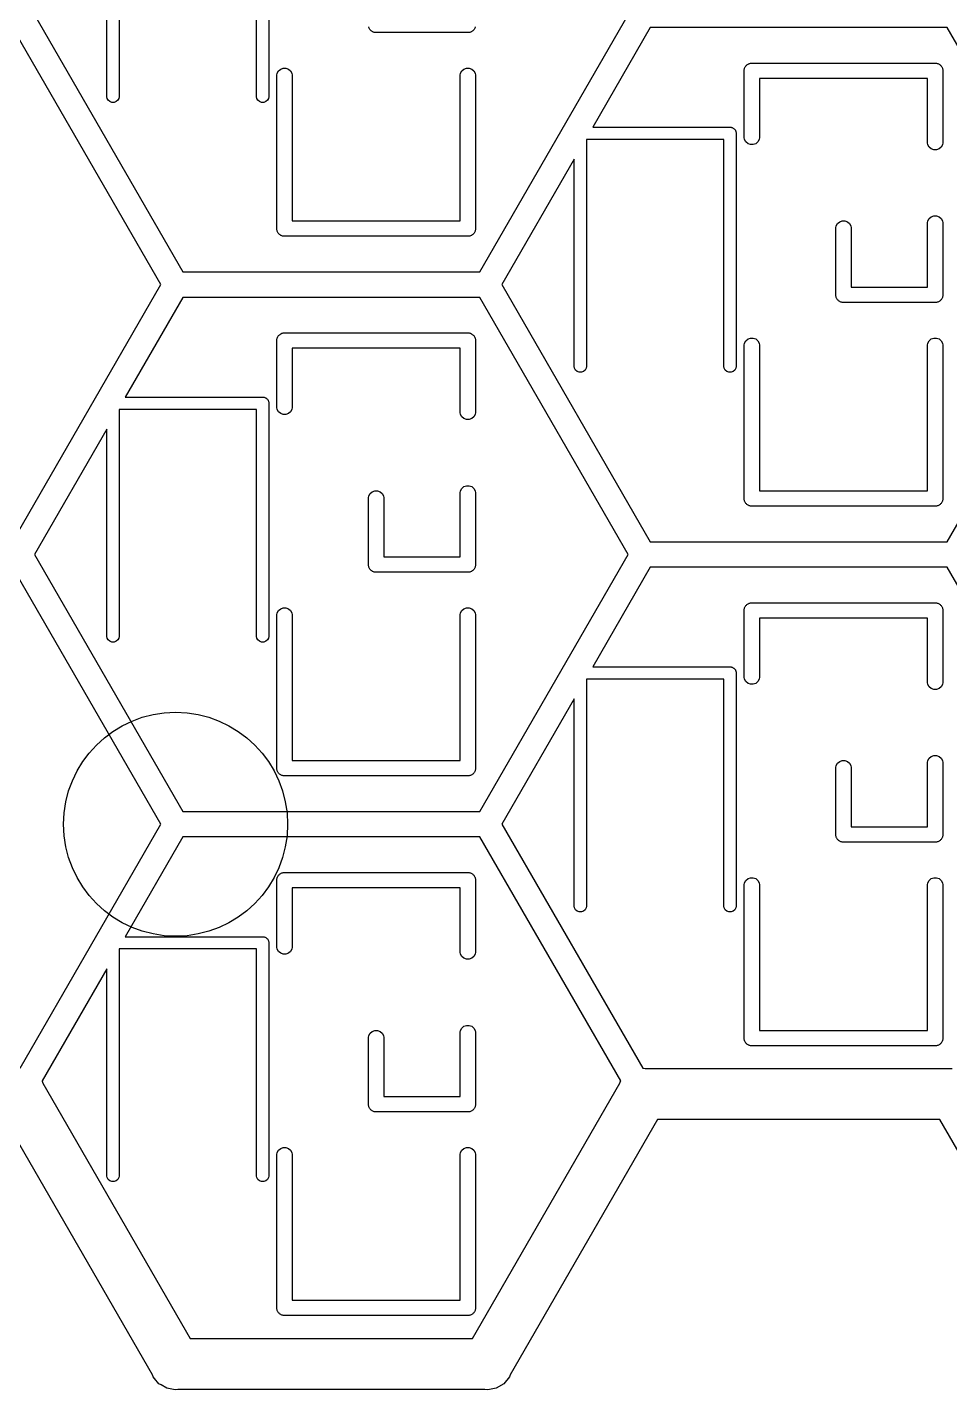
# Model space of a CAD drawing. Extents: x -0.7 to 56.4, y -0.3 to 45.3.
# Drawn here: x 4.16 to 13.22, y -0.25 to 13.13 of the extents above; entities that cross this region are included whole.
import ezdxf

# ---------------------------------------------------------------- set-up
doc = ezdxf.new("R2010")
doc.units = 0
doc.header["$MEASUREMENT"] = 0
doc.layers.add('BLACK', color=7, linetype='CONTINUOUS')

msp = doc.modelspace()

# ---------------------------------------------------------------- linework, layer by layer
at = {"layer": 'BLACK', "linetype": 'CONTINUOUS'}
for p, q in [((6.53493, 14.7402), (6.53493, 12.4448)), ((5.06493, 14.675), (5.06493, 12.4448)), ((6.41493, 12.4448), (6.41493, 14.675)), ((4.94494, 12.4448), (4.94493, 14.4809)), ((4.23427, 13.25), (5.69208, 10.725)), ((8.6077, 10.725), (10.0655, 13.25)), ((5.47557, 10.6), (4.01777, 13.125)), ((7.51837, 13.124), (7.51722, 13.1305)), ((7.5217, 13.1182), (7.51837, 13.124)), ((7.52398, 13.1119), (7.5217, 13.1182)), ((8.55817, 13.1182), (8.55589, 13.1119)), ((8.5615, 13.124), (8.55817, 13.1182)), ((8.56265, 13.1305), (8.5615, 13.124)), ((10.282, 13.125), (9.71621, 12.145)), ((13.1976, 13.125), (10.282, 13.125)), ((14.6554, 10.6), (13.1976, 13.125)), ((7.52827, 13.1068), (7.52398, 13.1119)), ((7.5316, 13.101), (7.52827, 13.1068)), ((7.5367, 13.0968), (7.5316, 13.101)), ((7.54098, 13.0917), (7.5367, 13.0968)), ((7.54676, 13.0883), (7.54098, 13.0917)), ((7.55186, 13.084), (7.54676, 13.0883)), ((7.55812, 13.0818), (7.55186, 13.084)), ((7.56389, 13.0784), (7.55812, 13.0818)), ((7.57045, 13.0773), (7.56389, 13.0784)), ((7.57671, 13.075), (7.57045, 13.0773)), ((7.58337, 13.075), (7.57671, 13.075)), ((7.58338, 13.075), (7.58337, 13.075)), ((8.49649, 13.075), (7.58338, 13.075)), ((8.4965, 13.075), (8.49649, 13.075)), ((8.50316, 13.075), (8.4965, 13.075)), ((8.50942, 13.0773), (8.50316, 13.075)), ((8.51598, 13.0784), (8.50942, 13.0773)), ((8.52175, 13.0818), (8.51598, 13.0784)), ((8.52801, 13.084), (8.52175, 13.0818)), ((8.53312, 13.0883), (8.52801, 13.084)), ((8.53889, 13.0917), (8.53312, 13.0883)), ((8.54317, 13.0968), (8.53889, 13.0917)), ((8.54827, 13.101), (8.54317, 13.0968)), ((8.5516, 13.1068), (8.54827, 13.101)), ((8.55589, 13.1119), (8.5516, 13.1068)), ((6.6316, 12.699), (6.65186, 12.716)), ((6.65186, 12.716), (6.67671, 12.725)), ((6.67671, 12.725), (6.70316, 12.725)), ((6.70316, 12.725), (6.72801, 12.716)), ((6.72801, 12.716), (6.74827, 12.699)), ((8.43159, 12.699), (8.45186, 12.716)), ((8.45186, 12.716), (8.47671, 12.725)), ((8.47671, 12.725), (8.50316, 12.725)), ((8.50316, 12.725), (8.52801, 12.716)), ((8.52801, 12.716), (8.54827, 12.699)), ((11.2049, 12.7132), (11.2071, 12.7195)), ((11.2049, 12.7066), (11.2049, 12.7132)), ((11.2071, 12.7195), (11.2083, 12.726)), ((11.2083, 12.726), (11.2116, 12.7318)), ((11.2116, 12.7318), (11.2139, 12.7381)), ((11.2139, 12.7381), (11.2182, 12.7432)), ((11.2182, 12.7432), (11.2215, 12.749)), ((11.2215, 12.749), (11.2266, 12.7532)), ((11.2266, 12.7532), (11.2309, 12.7583)), ((11.2309, 12.7583), (11.2367, 12.7617)), ((11.2367, 12.7617), (11.2418, 12.766)), ((11.2418, 12.766), (11.2481, 12.7682)), ((11.2481, 12.7682), (11.2538, 12.7716)), ((11.2538, 12.7716), (11.2604, 12.7727)), ((11.2604, 12.7727), (11.2666, 12.775)), ((11.2666, 12.775), (11.2733, 12.775)), ((11.2733, 12.775), (11.2733, 12.775)), ((11.2733, 12.775), (13.0864, 12.775)), ((13.0864, 12.775), (13.0931, 12.775)), ((13.0864, 12.775), (13.0864, 12.775)), ((13.0931, 12.775), (13.0994, 12.7727)), ((13.0994, 12.7727), (13.1059, 12.7716)), ((13.1059, 12.7716), (13.1117, 12.7682)), ((13.1117, 12.7682), (13.1179, 12.766)), ((13.1179, 12.766), (13.123, 12.7617)), ((13.123, 12.7617), (13.1288, 12.7583)), ((13.1288, 12.7583), (13.1331, 12.7532)), ((13.1331, 12.7532), (13.1382, 12.749)), ((13.1382, 12.749), (13.1415, 12.7432)), ((13.1415, 12.7432), (13.1458, 12.7381)), ((13.1458, 12.7381), (13.1481, 12.7318)), ((13.1481, 12.7318), (13.1514, 12.726)), ((13.1514, 12.726), (13.1526, 12.7195)), ((13.1526, 12.7195), (13.1549, 12.7132)), ((13.1549, 12.7132), (13.1549, 12.7066)), ((6.61493, 11.1434), (6.61494, 12.6566)), ((6.61494, 12.6566), (6.61837, 12.676)), ((6.61837, 12.676), (6.6316, 12.699)), ((6.74827, 12.699), (6.7615, 12.676)), ((6.7615, 12.676), (6.76493, 12.6566)), ((6.76493, 12.6566), (6.76493, 11.225)), ((8.41493, 12.6566), (8.41837, 12.676)), ((8.41493, 11.225), (8.41493, 12.6566)), ((8.41837, 12.676), (8.43159, 12.699)), ((8.54827, 12.699), (8.5615, 12.676)), ((8.5615, 12.676), (8.56493, 12.6566)), ((8.56493, 12.6566), (8.56493, 11.1434)), ((11.2049, 12.0434), (11.2049, 12.7066)), ((11.2049, 12.7066), (11.2049, 12.7066)), ((13.0049, 12.625), (11.3549, 12.625)), ((11.3549, 12.625), (11.3549, 12.0434)), ((13.0049, 11.9934), (13.0049, 12.625)), ((13.1549, 12.7066), (13.1549, 12.7066)), ((13.1549, 12.7066), (13.1549, 11.9934)), ((4.94768, 12.4292), (4.94494, 12.4448)), ((4.95826, 12.4108), (4.94768, 12.4292)), ((4.97447, 12.3972), (4.95826, 12.4108)), ((4.99435, 12.39), (4.97447, 12.3972)), ((5.01551, 12.39), (4.99435, 12.39)), ((5.0354, 12.3972), (5.01551, 12.39)), ((5.0516, 12.4108), (5.0354, 12.3972)), ((5.06218, 12.4292), (5.0516, 12.4108)), ((5.06493, 12.4448), (5.06218, 12.4292)), ((6.41768, 12.4292), (6.41493, 12.4448)), ((6.42826, 12.4108), (6.41768, 12.4292)), ((6.44447, 12.3972), (6.42826, 12.4108)), ((6.46435, 12.39), (6.44447, 12.3972)), ((6.48551, 12.39), (6.46435, 12.39)), ((6.5054, 12.3972), (6.48551, 12.39)), ((6.52161, 12.4108), (6.5054, 12.3972)), ((6.53219, 12.4292), (6.52161, 12.4108)), ((6.53493, 12.4448), (6.53219, 12.4292)), ((9.71621, 12.145), (11.0701, 12.145)), ((11.0701, 12.145), (11.0701, 12.145)), ((11.0701, 12.145), (11.0754, 12.145)), ((11.0754, 12.145), (11.0805, 12.1432)), ((11.0805, 12.1432), (11.0857, 12.1423)), ((11.0857, 12.1423), (11.0903, 12.1396)), ((11.0903, 12.1396), (11.0953, 12.1378)), ((11.0953, 12.1378), (11.0994, 12.1343)), ((11.0994, 12.1343), (11.104, 12.1317)), ((11.104, 12.1317), (11.1075, 12.1276)), ((11.1075, 12.1276), (11.1115, 12.1242)), ((11.1115, 12.1242), (11.1142, 12.1195)), ((11.1142, 12.1195), (11.1176, 12.1155)), ((11.1176, 12.1155), (11.1195, 12.1105)), ((11.1195, 12.1105), (11.1221, 12.1058)), ((11.1221, 12.1058), (11.123, 12.1006)), ((11.123, 12.1006), (11.1249, 12.0956)), ((11.1249, 12.0956), (11.1249, 12.0903)), ((11.1249, 12.0903), (11.1249, 12.0902)), ((11.1249, 12.0902), (11.1249, 9.79475)), ((11.0049, 12.025), (9.65487, 12.025)), ((9.65487, 12.025), (9.65487, 9.79475)), ((11.0049, 9.79476), (11.0049, 12.025)), ((11.2083, 12.024), (11.2049, 12.0434)), ((11.2215, 12.001), (11.2083, 12.024)), ((11.2418, 11.984), (11.2215, 12.001)), ((11.2666, 11.975), (11.2418, 11.984)), ((11.2931, 11.975), (11.2666, 11.975)), ((11.3179, 11.984), (11.2931, 11.975)), ((11.3382, 12.001), (11.3179, 11.984)), ((11.3514, 12.024), (11.3382, 12.001)), ((11.3549, 12.0434), (11.3514, 12.024)), ((13.0083, 11.974), (13.0049, 11.9934)), ((13.0215, 11.951), (13.0083, 11.974)), ((13.0418, 11.934), (13.0215, 11.951)), ((13.0666, 11.925), (13.0418, 11.934)), ((13.0931, 11.925), (13.0666, 11.925)), ((13.1179, 11.934), (13.0931, 11.925)), ((13.1382, 11.951), (13.1179, 11.934)), ((13.1514, 11.974), (13.1382, 11.951)), ((13.1549, 11.9934), (13.1514, 11.974)), ((9.53487, 11.8309), (8.82421, 10.6)), ((9.53487, 9.79475), (9.53487, 11.8309)), ((13.0083, 11.226), (13.0215, 11.249)), ((13.0215, 11.249), (13.0418, 11.266)), ((13.0418, 11.266), (13.0666, 11.275)), ((13.0666, 11.275), (13.0931, 11.275)), ((13.0931, 11.275), (13.1179, 11.266)), ((13.1179, 11.266), (13.1382, 11.249)), ((13.1382, 11.249), (13.1514, 11.226)), ((6.61494, 11.1434), (6.61493, 11.1434)), ((6.61494, 11.1368), (6.61494, 11.1434)), ((6.61721, 11.1305), (6.61494, 11.1368)), ((6.61837, 11.124), (6.61721, 11.1305)), ((6.6217, 11.1182), (6.61837, 11.124)), ((6.62398, 11.1119), (6.6217, 11.1182)), ((6.62826, 11.1068), (6.62398, 11.1119)), ((6.63159, 11.101), (6.62826, 11.1068)), ((6.76493, 11.225), (8.41493, 11.225)), ((8.5516, 11.1068), (8.54827, 11.101)), ((8.55589, 11.1119), (8.5516, 11.1068)), ((8.55817, 11.1182), (8.55589, 11.1119)), ((8.5615, 11.124), (8.55817, 11.1182)), ((8.56265, 11.1305), (8.5615, 11.124)), ((8.56493, 11.1368), (8.56265, 11.1305)), ((8.56493, 11.1434), (8.56493, 11.1434)), ((8.56493, 11.1434), (8.56493, 11.1368)), ((12.1049, 11.1566), (12.1083, 11.176)), ((12.1049, 10.5132), (12.1049, 11.1566)), ((12.1083, 11.176), (12.1215, 11.199)), ((12.1215, 11.199), (12.1418, 11.216)), ((12.1418, 11.216), (12.1666, 11.225)), ((12.1666, 11.225), (12.1931, 11.225)), ((12.1931, 11.225), (12.2179, 11.216)), ((12.2179, 11.216), (12.2382, 11.199)), ((12.2382, 11.199), (12.2514, 11.176)), ((12.2514, 11.176), (12.2549, 11.1566)), ((12.2549, 11.1566), (12.2549, 10.575)), ((13.0049, 11.2066), (13.0083, 11.226)), ((13.0049, 10.575), (13.0049, 11.2066)), ((13.1514, 11.226), (13.1549, 11.2066)), ((13.1549, 11.2066), (13.1549, 10.4934)), ((6.6367, 11.0968), (6.63159, 11.101)), ((6.64098, 11.0917), (6.6367, 11.0968)), ((6.64675, 11.0883), (6.64098, 11.0917)), ((6.65186, 11.084), (6.64675, 11.0883)), ((6.65812, 11.0818), (6.65186, 11.084)), ((6.66389, 11.0784), (6.65812, 11.0818)), ((6.67045, 11.0773), (6.66389, 11.0784)), ((6.67671, 11.075), (6.67045, 11.0773)), ((6.68337, 11.075), (6.67671, 11.075)), ((6.68338, 11.075), (6.68337, 11.075)), ((8.49649, 11.075), (6.68338, 11.075)), ((8.4965, 11.075), (8.49649, 11.075)), ((8.50316, 11.075), (8.4965, 11.075)), ((8.50942, 11.0773), (8.50316, 11.075)), ((8.51598, 11.0784), (8.50942, 11.0773)), ((8.52175, 11.0818), (8.51598, 11.0784)), ((8.52801, 11.084), (8.52175, 11.0818)), ((8.53312, 11.0883), (8.52801, 11.084)), ((8.53889, 11.0917), (8.53312, 11.0883)), ((8.54317, 11.0968), (8.53889, 11.0917)), ((8.54827, 11.101), (8.54317, 11.0968)), ((5.69208, 10.725), (8.6077, 10.725)), ((4.01777, 8.075), (5.47557, 10.6)), ((8.82421, 10.6), (10.282, 8.075)), ((12.2549, 10.575), (13.0049, 10.575)), ((13.1976, 8.075), (14.6554, 10.6)), ((5.69208, 10.475), (5.12628, 9.495)), ((8.6077, 10.475), (5.69208, 10.475)), ((10.0655, 7.95), (8.6077, 10.475)), ((12.1049, 10.4868), (12.1049, 10.5132)), ((12.1072, 10.4805), (12.1049, 10.4868)), ((12.1083, 10.474), (12.1072, 10.4805)), ((12.1116, 10.4682), (12.1083, 10.474)), ((12.1139, 10.4619), (12.1116, 10.4682)), ((12.1182, 10.4568), (12.1139, 10.4619)), ((12.1215, 10.451), (12.1182, 10.4568)), ((12.1266, 10.4468), (12.1215, 10.451)), ((12.1309, 10.4417), (12.1266, 10.4468)), ((12.1367, 10.4383), (12.1309, 10.4417)), ((12.1418, 10.434), (12.1367, 10.4383)), ((13.1231, 10.4383), (13.1179, 10.434)), ((13.1288, 10.4417), (13.1231, 10.4383)), ((13.1331, 10.4468), (13.1288, 10.4417)), ((13.1382, 10.451), (13.1331, 10.4468)), ((13.1415, 10.4568), (13.1382, 10.451)), ((13.1458, 10.4619), (13.1415, 10.4568)), ((13.1481, 10.4682), (13.1458, 10.4619)), ((13.1514, 10.474), (13.1481, 10.4682)), ((13.1526, 10.4805), (13.1514, 10.474)), ((13.1549, 10.4868), (13.1526, 10.4805)), ((13.1549, 10.4934), (13.1549, 10.4934)), ((13.1549, 10.4934), (13.1549, 10.4868)), ((12.1481, 10.4318), (12.1418, 10.434)), ((12.1538, 10.4284), (12.1481, 10.4318)), ((12.1604, 10.4273), (12.1538, 10.4284)), ((12.1666, 10.425), (12.1604, 10.4273)), ((12.1733, 10.425), (12.1666, 10.425)), ((13.0864, 10.425), (12.1733, 10.425)), ((12.1733, 10.425), (12.1733, 10.425)), ((13.0931, 10.425), (13.0864, 10.425)), ((13.0864, 10.425), (13.0864, 10.425)), ((13.0994, 10.4273), (13.0931, 10.425)), ((13.1059, 10.4284), (13.0994, 10.4273)), ((13.1117, 10.4318), (13.1059, 10.4284)), ((13.1179, 10.434), (13.1117, 10.4318)), ((6.61494, 9.39344), (6.61493, 10.0566)), ((6.61493, 10.0566), (6.61494, 10.0566)), ((6.61494, 10.0632), (6.61721, 10.0695)), ((6.61494, 10.0566), (6.61494, 10.0632)), ((6.61721, 10.0695), (6.61837, 10.076)), ((6.61837, 10.076), (6.6217, 10.0818)), ((6.6217, 10.0818), (6.62398, 10.0881)), ((6.62398, 10.0881), (6.62826, 10.0932)), ((6.62826, 10.0932), (6.63159, 10.099)), ((6.63159, 10.099), (6.6367, 10.1032)), ((6.6367, 10.1032), (6.64098, 10.1083)), ((6.64098, 10.1083), (6.64675, 10.1117)), ((6.64675, 10.1117), (6.65186, 10.116)), ((6.65186, 10.116), (6.65812, 10.1182)), ((6.65812, 10.1182), (6.66389, 10.1216)), ((6.66389, 10.1216), (6.67045, 10.1227)), ((6.67045, 10.1227), (6.67671, 10.125)), ((6.67671, 10.125), (6.68337, 10.125)), ((6.68337, 10.125), (6.68338, 10.125)), ((6.68338, 10.125), (8.49649, 10.125)), ((8.49649, 10.125), (8.4965, 10.125)), ((8.4965, 10.125), (8.50316, 10.125)), ((8.50316, 10.125), (8.50942, 10.1227)), ((8.50942, 10.1227), (8.51598, 10.1216)), ((8.51598, 10.1216), (8.52175, 10.1182)), ((8.52175, 10.1182), (8.52801, 10.116)), ((8.52801, 10.116), (8.53311, 10.1117)), ((8.53311, 10.1117), (8.53889, 10.1083)), ((8.53889, 10.1083), (8.54317, 10.1032)), ((8.54317, 10.1032), (8.54827, 10.099)), ((8.54827, 10.099), (8.5516, 10.0932)), ((8.5516, 10.0932), (8.55589, 10.0881)), ((8.55589, 10.0881), (8.55817, 10.0818)), ((8.55817, 10.0818), (8.5615, 10.076)), ((8.5615, 10.076), (8.56265, 10.0695)), ((8.56265, 10.0695), (8.56493, 10.0632)), ((8.56493, 10.0632), (8.56493, 10.0566)), ((8.56493, 10.0566), (8.56493, 10.0566)), ((8.56493, 10.0566), (8.56493, 9.34344)), ((11.2083, 10.026), (11.2215, 10.049)), ((11.2215, 10.049), (11.2418, 10.066)), ((11.2418, 10.066), (11.2666, 10.075)), ((11.2666, 10.075), (11.2931, 10.075)), ((11.2931, 10.075), (11.3179, 10.066)), ((11.3179, 10.066), (11.3382, 10.049)), ((11.3382, 10.049), (11.3514, 10.026)), ((13.0083, 10.026), (13.0215, 10.049)), ((13.0215, 10.049), (13.0418, 10.066)), ((13.0418, 10.066), (13.0666, 10.075)), ((13.0666, 10.075), (13.0931, 10.075)), ((13.0931, 10.075), (13.1179, 10.066)), ((13.1179, 10.066), (13.1382, 10.049)), ((13.1382, 10.049), (13.1514, 10.026)), ((8.41493, 9.975), (6.76493, 9.975)), ((6.76493, 9.975), (6.76493, 9.39344)), ((8.41493, 9.34344), (8.41493, 9.975)), ((11.2049, 10.0066), (11.2083, 10.026)), ((11.2049, 8.49345), (11.2049, 10.0066)), ((11.3514, 10.026), (11.3549, 10.0066)), ((11.3549, 10.0066), (11.3549, 8.575)), ((13.0049, 10.0066), (13.0083, 10.026)), ((13.0049, 8.575), (13.0049, 10.0066)), ((13.1514, 10.026), (13.1549, 10.0066)), ((13.1549, 10.0066), (13.1549, 8.49344)), ((9.53762, 9.77916), (9.53487, 9.79475)), ((9.5482, 9.76084), (9.53762, 9.77916)), ((9.65212, 9.77916), (9.64154, 9.76084)), ((9.65487, 9.79475), (9.65212, 9.77916)), ((11.0076, 9.77916), (11.0049, 9.79476)), ((11.0182, 9.76084), (11.0076, 9.77916)), ((11.1221, 9.77916), (11.1115, 9.76084)), ((11.1249, 9.79475), (11.1221, 9.77916)), ((9.56441, 9.74724), (9.5482, 9.76084)), ((9.58429, 9.74), (9.56441, 9.74724)), ((9.60545, 9.74), (9.58429, 9.74)), ((9.62533, 9.74724), (9.60545, 9.74)), ((9.64154, 9.76084), (9.62533, 9.74724)), ((11.0344, 9.74724), (11.0182, 9.76084)), ((11.0543, 9.74), (11.0344, 9.74724)), ((11.0754, 9.74), (11.0543, 9.74)), ((11.0953, 9.74724), (11.0754, 9.74)), ((11.1115, 9.76084), (11.0953, 9.74724)), ((6.41493, 9.375), (5.06493, 9.375)), ((5.06493, 9.375), (5.06493, 7.14475)), ((5.12628, 9.495), (6.48018, 9.495)), ((6.41493, 7.14475), (6.41493, 9.375)), ((6.48018, 9.495), (6.48019, 9.495)), ((6.48019, 9.495), (6.48551, 9.495)), ((6.48551, 9.495), (6.49052, 9.49318)), ((6.49052, 9.49318), (6.49577, 9.49225)), ((6.49577, 9.49225), (6.50039, 9.48959)), ((6.50039, 9.48959), (6.5054, 9.48776)), ((6.5054, 9.48776), (6.50948, 9.48433)), ((6.50948, 9.48433), (6.5141, 9.48167)), ((6.5141, 9.48167), (6.51752, 9.47759)), ((6.51752, 9.47759), (6.52161, 9.47416)), ((6.52161, 9.47416), (6.52427, 9.46955)), ((6.52427, 9.46955), (6.5277, 9.46546)), ((6.5277, 9.46546), (6.52952, 9.46045)), ((6.52952, 9.46045), (6.53219, 9.45584)), ((6.53219, 9.45584), (6.53311, 9.45059)), ((6.53311, 9.45059), (6.53493, 9.44558)), ((6.53493, 9.44558), (6.53493, 9.44025)), ((6.53493, 9.44025), (6.53493, 9.44025)), ((6.53493, 9.44025), (6.53493, 7.14475)), ((6.61837, 9.37395), (6.61494, 9.39344)), ((6.6316, 9.35105), (6.61837, 9.37395)), ((6.7615, 9.37395), (6.74827, 9.35105)), ((6.76493, 9.39344), (6.7615, 9.37395)), ((6.65186, 9.33405), (6.6316, 9.35105)), ((6.67671, 9.325), (6.65186, 9.33405)), ((6.70316, 9.325), (6.67671, 9.325)), ((6.72801, 9.33405), (6.70316, 9.325)), ((6.74827, 9.35105), (6.72801, 9.33405)), ((8.41837, 9.32395), (8.41493, 9.34344)), ((8.4316, 9.30105), (8.41837, 9.32395)), ((8.45186, 9.28405), (8.4316, 9.30105)), ((8.47671, 9.275), (8.45186, 9.28405)), ((8.50316, 9.275), (8.47671, 9.275)), ((8.52801, 9.28405), (8.50316, 9.275)), ((8.54827, 9.30105), (8.52801, 9.28405)), ((8.5615, 9.32395), (8.54827, 9.30105)), ((8.56493, 9.34344), (8.5615, 9.32395)), ((4.94493, 9.1809), (4.23427, 7.95)), ((4.94494, 7.14475), (4.94493, 9.1809)), ((7.53159, 8.54895), (7.55186, 8.56595)), ((7.55186, 8.56595), (7.57671, 8.575)), ((7.57671, 8.575), (7.60316, 8.575)), ((7.60316, 8.575), (7.62801, 8.56595)), ((7.62801, 8.56595), (7.64827, 8.54895)), ((8.41493, 8.55655), (8.41837, 8.57605)), ((8.41837, 8.57605), (8.43159, 8.59895)), ((8.43159, 8.59895), (8.45186, 8.61595)), ((8.45186, 8.61595), (8.47671, 8.625)), ((8.47671, 8.625), (8.50316, 8.625)), ((8.50316, 8.625), (8.52801, 8.61595)), ((8.52801, 8.61595), (8.54827, 8.59895)), ((8.54827, 8.59895), (8.5615, 8.57605)), ((8.5615, 8.57605), (8.56493, 8.55656)), ((11.3549, 8.575), (13.0049, 8.575)), ((7.51493, 8.50655), (7.51837, 8.52605)), ((7.51493, 7.86322), (7.51493, 8.50655)), ((7.51837, 8.52605), (7.53159, 8.54895)), ((7.64827, 8.54895), (7.6615, 8.52605)), ((7.6615, 8.52605), (7.66493, 8.50656)), ((7.66493, 8.50656), (7.66493, 7.925)), ((8.41493, 7.925), (8.41493, 8.55655)), ((8.56493, 8.55656), (8.56493, 7.84344)), ((11.2049, 8.49344), (11.2049, 8.49345)), ((11.2049, 8.48678), (11.2049, 8.49344)), ((11.2071, 8.48052), (11.2049, 8.48678)), ((11.2083, 8.47396), (11.2071, 8.48052)), ((11.2116, 8.46819), (11.2083, 8.47396)), ((11.2139, 8.46192), (11.2116, 8.46819)), ((11.2182, 8.45682), (11.2139, 8.46192)), ((11.2215, 8.45105), (11.2182, 8.45682)), ((11.2266, 8.44677), (11.2215, 8.45105)), ((11.2309, 8.44166), (11.2266, 8.44677)), ((11.2367, 8.43833), (11.2309, 8.44166)), ((11.2418, 8.43405), (11.2367, 8.43833)), ((11.2481, 8.43177), (11.2418, 8.43405)), ((11.2538, 8.42844), (11.2481, 8.43177)), ((13.1117, 8.43177), (13.1059, 8.42844)), ((13.1179, 8.43405), (13.1117, 8.43177)), ((13.1231, 8.43833), (13.1179, 8.43405)), ((13.1288, 8.44166), (13.1231, 8.43833)), ((13.1331, 8.44677), (13.1288, 8.44166)), ((13.1382, 8.45105), (13.1331, 8.44677)), ((13.1415, 8.45682), (13.1382, 8.45105)), ((13.1458, 8.46192), (13.1415, 8.45682)), ((13.1481, 8.46818), (13.1458, 8.46192)), ((13.1514, 8.47395), (13.1481, 8.46818)), ((13.1526, 8.48052), (13.1514, 8.47395)), ((13.1549, 8.48678), (13.1526, 8.48052)), ((13.1549, 8.49344), (13.1549, 8.49344)), ((13.1549, 8.49344), (13.1549, 8.48678)), ((11.2604, 8.42728), (11.2538, 8.42844)), ((11.2666, 8.425), (11.2604, 8.42728)), ((11.2733, 8.425), (11.2666, 8.425)), ((13.0864, 8.425), (11.2733, 8.425)), ((11.2733, 8.425), (11.2733, 8.425)), ((13.0931, 8.425), (13.0864, 8.425)), ((13.0864, 8.425), (13.0864, 8.425)), ((13.0994, 8.42728), (13.0931, 8.425)), ((13.1059, 8.42844), (13.0994, 8.42728)), ((10.282, 8.075), (13.1976, 8.075)), ((4.23427, 7.95), (5.69208, 5.425)), ((7.66493, 7.925), (8.41493, 7.925)), ((8.6077, 5.425), (10.0655, 7.95)), ((5.47557, 5.3), (4.01777, 7.825)), ((7.51493, 7.83678), (7.51493, 7.86322)), ((7.51722, 7.83051), (7.51493, 7.83678)), ((7.51837, 7.82395), (7.51722, 7.83051)), ((7.5217, 7.81819), (7.51837, 7.82395)), ((7.52398, 7.81192), (7.5217, 7.81819)), ((7.52827, 7.80681), (7.52398, 7.81192)), ((7.5316, 7.80105), (7.52827, 7.80681)), ((7.5367, 7.79677), (7.5316, 7.80105)), ((7.54098, 7.79166), (7.5367, 7.79677)), ((7.54676, 7.78833), (7.54098, 7.79166)), ((7.55186, 7.78405), (7.54676, 7.78833)), ((7.55812, 7.78177), (7.55186, 7.78405)), ((7.56389, 7.77844), (7.55812, 7.78177)), ((7.57045, 7.77728), (7.56389, 7.77844)), ((7.57671, 7.775), (7.57045, 7.77728)), ((7.58337, 7.775), (7.57671, 7.775)), ((7.58338, 7.775), (7.58337, 7.775)), ((8.49649, 7.775), (7.58338, 7.775)), ((8.4965, 7.775), (8.49649, 7.775)), ((8.50316, 7.775), (8.4965, 7.775)), ((8.50942, 7.77728), (8.50316, 7.775)), ((8.51598, 7.77844), (8.50942, 7.77728)), ((8.52175, 7.78177), (8.51598, 7.77844)), ((8.52801, 7.78405), (8.52175, 7.78177)), ((8.53312, 7.78833), (8.52801, 7.78405)), ((8.53889, 7.79166), (8.53312, 7.78833)), ((8.54317, 7.79676), (8.53889, 7.79166)), ((8.54827, 7.80105), (8.54317, 7.79676)), ((8.5516, 7.80682), (8.54827, 7.80105)), ((8.55589, 7.81192), (8.5516, 7.80682)), ((8.55817, 7.81818), (8.55589, 7.81192)), ((8.5615, 7.82395), (8.55817, 7.81818)), ((8.56265, 7.83051), (8.5615, 7.82395)), ((8.56493, 7.83678), (8.56265, 7.83051)), ((8.56493, 7.84344), (8.56493, 7.84344)), ((8.56493, 7.84344), (8.56493, 7.83678)), ((10.282, 7.825), (9.71621, 6.845)), ((13.1976, 7.825), (10.282, 7.825)), ((14.6554, 5.3), (13.1976, 7.825)), ((6.61494, 7.35656), (6.61837, 7.37605)), ((6.61837, 7.37605), (6.6316, 7.39895)), ((6.6316, 7.39895), (6.65186, 7.41595)), ((6.65186, 7.41595), (6.67671, 7.425)), ((6.67671, 7.425), (6.70316, 7.425)), ((6.70316, 7.425), (6.72801, 7.41595)), ((6.72801, 7.41595), (6.74827, 7.39895)), ((6.74827, 7.39895), (6.7615, 7.37605)), ((6.7615, 7.37605), (6.76493, 7.35656)), ((8.41493, 7.35655), (8.41837, 7.37605)), ((8.41837, 7.37605), (8.43159, 7.39895)), ((8.43159, 7.39895), (8.45186, 7.41595)), ((8.45186, 7.41595), (8.47671, 7.425)), ((8.47671, 7.425), (8.50316, 7.425)), ((8.50316, 7.425), (8.52801, 7.41595)), ((8.52801, 7.41595), (8.54827, 7.39895)), ((8.54827, 7.39895), (8.5615, 7.37605)), ((8.5615, 7.37605), (8.56493, 7.35656)), ((11.2049, 7.41322), (11.2071, 7.41949)), ((11.2049, 7.40656), (11.2049, 7.41322)), ((11.2049, 7.40655), (11.2049, 7.40656)), ((11.2049, 6.74344), (11.2049, 7.40655)), ((11.2071, 7.41949), (11.2083, 7.42605)), ((11.2083, 7.42605), (11.2116, 7.43181)), ((11.2116, 7.43181), (11.2139, 7.43808)), ((11.2139, 7.43808), (11.2182, 7.44318)), ((11.2182, 7.44318), (11.2215, 7.44895)), ((11.2215, 7.44895), (11.2266, 7.45323)), ((11.2266, 7.45323), (11.2309, 7.45834)), ((11.2309, 7.45834), (11.2367, 7.46167)), ((11.2367, 7.46167), (11.2418, 7.46595)), ((11.2418, 7.46595), (11.2481, 7.46823)), ((11.2481, 7.46823), (11.2538, 7.47156)), ((11.2538, 7.47156), (11.2604, 7.47272)), ((11.2604, 7.47272), (11.2666, 7.475)), ((11.2666, 7.475), (11.2733, 7.475)), ((11.2733, 7.475), (11.2733, 7.475)), ((11.2733, 7.475), (13.0864, 7.475)), ((13.0864, 7.475), (13.0931, 7.475)), ((13.0864, 7.475), (13.0864, 7.475)), ((13.0931, 7.475), (13.0994, 7.47272)), ((13.0994, 7.47272), (13.1059, 7.47156)), ((13.1059, 7.47156), (13.1117, 7.46823)), ((13.1117, 7.46823), (13.1179, 7.46595)), ((13.1179, 7.46595), (13.123, 7.46167)), ((13.123, 7.46167), (13.1288, 7.45834)), ((13.1288, 7.45834), (13.1331, 7.45323)), ((13.1331, 7.45323), (13.1382, 7.44895)), ((13.1382, 7.44895), (13.1415, 7.44318)), ((13.1415, 7.44318), (13.1458, 7.43808)), ((13.1458, 7.43808), (13.1481, 7.43182)), ((13.1481, 7.43182), (13.1514, 7.42605)), ((13.1514, 7.42605), (13.1526, 7.41948)), ((13.1526, 7.41948), (13.1549, 7.41322)), ((13.1549, 7.41322), (13.1549, 7.40656)), ((13.1549, 7.40656), (13.1549, 7.40656)), ((13.1549, 7.40656), (13.1549, 6.69344)), ((6.61493, 5.84345), (6.61494, 7.35656)), ((6.76493, 7.35656), (6.76493, 5.925)), ((8.41493, 5.925), (8.41493, 7.35655)), ((8.56493, 7.35656), (8.56493, 5.84344)), ((13.0049, 7.325), (11.3549, 7.325)), ((11.3549, 7.325), (11.3549, 6.74344)), ((13.0049, 6.69344), (13.0049, 7.325)), ((4.94768, 7.12916), (4.94494, 7.14475)), ((4.95826, 7.11084), (4.94768, 7.12916)), ((4.97447, 7.09724), (4.95826, 7.11084)), ((4.99435, 7.09), (4.97447, 7.09724)), ((5.0354, 7.09724), (5.01551, 7.09)), ((5.0516, 7.11084), (5.0354, 7.09724)), ((5.06218, 7.12916), (5.0516, 7.11084)), ((5.06493, 7.14475), (5.06218, 7.12916)), ((6.41768, 7.12916), (6.41493, 7.14475)), ((6.42826, 7.11084), (6.41768, 7.12916)), ((6.44447, 7.09724), (6.42826, 7.11084)), ((6.46435, 7.09), (6.44447, 7.09724)), ((6.5054, 7.09724), (6.48551, 7.09)), ((6.52161, 7.11084), (6.5054, 7.09724)), ((6.53219, 7.12916), (6.52161, 7.11084)), ((6.53493, 7.14475), (6.53219, 7.12916)), ((5.01551, 7.09), (4.99435, 7.09)), ((6.48551, 7.09), (6.46435, 7.09)), ((9.71621, 6.845), (11.0701, 6.845)), ((11.0701, 6.845), (11.0701, 6.845)), ((11.0701, 6.845), (11.0754, 6.845)), ((11.0754, 6.845), (11.0805, 6.84318)), ((11.0805, 6.84318), (11.0857, 6.84225)), ((11.0857, 6.84225), (11.0903, 6.83959)), ((11.0903, 6.83959), (11.0953, 6.83776)), ((11.0953, 6.83776), (11.0994, 6.83433)), ((11.0994, 6.83433), (11.104, 6.83167)), ((11.104, 6.83167), (11.1075, 6.82759)), ((11.1075, 6.82759), (11.1115, 6.82416)), ((11.0049, 6.725), (9.65487, 6.725)), ((9.65487, 6.725), (9.65487, 4.49475)), ((11.0049, 4.49475), (11.0049, 6.725)), ((11.1115, 6.82416), (11.1142, 6.81955)), ((11.1142, 6.81955), (11.1176, 6.81546)), ((11.1176, 6.81546), (11.1195, 6.81045)), ((11.1195, 6.81045), (11.1221, 6.80584)), ((11.1221, 6.80584), (11.123, 6.80059)), ((11.123, 6.80059), (11.1249, 6.79558)), ((11.1249, 6.79558), (11.1249, 6.79025)), ((11.1249, 6.79025), (11.1249, 6.79025)), ((11.1249, 6.79025), (11.1249, 4.49475)), ((11.2083, 6.72395), (11.2049, 6.74344)), ((11.2215, 6.70105), (11.2083, 6.72395)), ((11.2418, 6.68405), (11.2215, 6.70105)), ((11.3382, 6.70105), (11.3179, 6.68405)), ((11.3514, 6.72395), (11.3382, 6.70105)), ((11.3549, 6.74344), (11.3514, 6.72395)), ((13.0083, 6.67395), (13.0049, 6.69344)), ((13.1549, 6.69344), (13.1514, 6.67395)), ((11.2666, 6.675), (11.2418, 6.68405)), ((11.2931, 6.675), (11.2666, 6.675)), ((11.3179, 6.68405), (11.2931, 6.675)), ((13.0215, 6.65105), (13.0083, 6.67395)), ((13.0418, 6.63405), (13.0215, 6.65105)), ((13.0666, 6.625), (13.0418, 6.63405)), ((13.0931, 6.625), (13.0666, 6.625)), ((13.1179, 6.63405), (13.0931, 6.625)), ((13.1382, 6.65105), (13.1179, 6.63405)), ((13.1514, 6.67395), (13.1382, 6.65105)), ((9.53487, 6.5309), (8.82421, 5.3)), ((9.53487, 4.49475), (9.53487, 6.5309)), ((6.76493, 5.925), (8.41493, 5.925)), ((12.1083, 5.87605), (12.1215, 5.89895)), ((12.1215, 5.89895), (12.1418, 5.91595)), ((12.1418, 5.91595), (12.1666, 5.925)), ((12.1666, 5.925), (12.1931, 5.925)), ((12.1931, 5.925), (12.2179, 5.91595)), ((12.2179, 5.91595), (12.2382, 5.89895)), ((12.2382, 5.89895), (12.2514, 5.87605)), ((13.0049, 5.90655), (13.0083, 5.92605)), ((13.0049, 5.275), (13.0049, 5.90655)), ((13.0083, 5.92605), (13.0215, 5.94895)), ((13.0215, 5.94895), (13.0418, 5.96595)), ((13.0418, 5.96595), (13.0666, 5.975)), ((13.0666, 5.975), (13.0931, 5.975)), ((13.0931, 5.975), (13.1179, 5.96595)), ((13.1179, 5.96595), (13.1382, 5.94895)), ((13.1382, 5.94895), (13.1514, 5.92605)), ((13.1514, 5.92605), (13.1549, 5.90656)), ((13.1549, 5.90656), (13.1549, 5.19344)), ((6.61494, 5.84344), (6.61493, 5.84345)), ((6.61494, 5.83678), (6.61494, 5.84344)), ((6.61721, 5.83051), (6.61494, 5.83678)), ((6.61837, 5.82395), (6.61721, 5.83051)), ((6.6217, 5.81818), (6.61837, 5.82395)), ((6.62398, 5.81192), (6.6217, 5.81818)), ((6.62826, 5.80682), (6.62398, 5.81192)), ((6.63159, 5.80105), (6.62826, 5.80682)), ((6.6367, 5.79676), (6.63159, 5.80105)), ((6.64098, 5.79166), (6.6367, 5.79676)), ((6.64675, 5.78833), (6.64098, 5.79166)), ((6.65186, 5.78405), (6.64675, 5.78833)), ((6.65812, 5.78177), (6.65186, 5.78405)), ((6.66389, 5.77844), (6.65812, 5.78177)), ((6.67045, 5.77728), (6.66389, 5.77844)), ((6.67671, 5.775), (6.67045, 5.77728)), ((6.68337, 5.775), (6.67671, 5.775)), ((6.68338, 5.775), (6.68337, 5.775)), ((8.49649, 5.775), (6.68338, 5.775)), ((8.4965, 5.775), (8.49649, 5.775)), ((8.50316, 5.775), (8.4965, 5.775)), ((8.50942, 5.77728), (8.50316, 5.775)), ((8.51598, 5.77844), (8.50942, 5.77728)), ((8.52175, 5.78177), (8.51598, 5.77844)), ((8.52801, 5.78405), (8.52175, 5.78177)), ((8.53312, 5.78833), (8.52801, 5.78405)), ((8.53889, 5.79166), (8.53312, 5.78833)), ((8.54317, 5.79676), (8.53889, 5.79166)), ((8.54827, 5.80105), (8.54317, 5.79676)), ((8.5516, 5.80682), (8.54827, 5.80105)), ((8.55589, 5.81192), (8.5516, 5.80682)), ((8.55817, 5.81818), (8.55589, 5.81192)), ((8.5615, 5.82395), (8.55817, 5.81818)), ((8.56265, 5.83052), (8.5615, 5.82395)), ((8.56493, 5.83678), (8.56265, 5.83052)), ((8.56493, 5.84344), (8.56493, 5.84344)), ((8.56493, 5.84344), (8.56493, 5.83678)), ((12.1049, 5.85656), (12.1083, 5.87605)), ((12.1049, 5.21322), (12.1049, 5.85656)), ((12.2514, 5.87605), (12.2549, 5.85656)), ((12.2549, 5.85656), (12.2549, 5.275)), ((5.69208, 5.425), (8.6077, 5.425)), ((4.09195, 2.9035), (5.47557, 5.3)), ((8.82421, 5.3), (10.2078, 2.9035)), ((12.2549, 5.275), (13.0049, 5.275)), ((5.69208, 5.175), (5.12628, 4.195)), ((8.6077, 5.175), (5.69208, 5.175)), ((9.99132, 2.7785), (8.6077, 5.175)), ((12.1049, 5.18678), (12.1049, 5.21322)), ((12.1072, 5.18051), (12.1049, 5.18678)), ((12.1083, 5.17395), (12.1072, 5.18051)), ((12.1116, 5.16819), (12.1083, 5.17395)), ((12.1139, 5.16192), (12.1116, 5.16819)), ((12.1182, 5.15681), (12.1139, 5.16192)), ((12.1215, 5.15105), (12.1182, 5.15681)), ((12.1266, 5.14677), (12.1215, 5.15105)), ((12.1309, 5.14166), (12.1266, 5.14677)), ((12.1367, 5.13833), (12.1309, 5.14166)), ((12.1418, 5.13405), (12.1367, 5.13833)), ((12.1481, 5.13177), (12.1418, 5.13405)), ((12.1538, 5.12844), (12.1481, 5.13177)), ((12.1604, 5.12728), (12.1538, 5.12844)), ((12.1666, 5.125), (12.1604, 5.12728)), ((12.1733, 5.125), (12.1666, 5.125)), ((13.0864, 5.125), (12.1733, 5.125)), ((12.1733, 5.125), (12.1733, 5.125)), ((13.0931, 5.125), (13.0864, 5.125)), ((13.0864, 5.125), (13.0864, 5.125)), ((13.0994, 5.12728), (13.0931, 5.125)), ((13.1059, 5.12844), (13.0994, 5.12728)), ((13.1117, 5.13177), (13.1059, 5.12844)), ((13.1179, 5.13405), (13.1117, 5.13177)), ((13.1231, 5.13833), (13.1179, 5.13405)), ((13.1288, 5.14166), (13.1231, 5.13833)), ((13.1331, 5.14676), (13.1288, 5.14166)), ((13.1382, 5.15105), (13.1331, 5.14676)), ((13.1415, 5.15682), (13.1382, 5.15105)), ((13.1458, 5.16192), (13.1415, 5.15682)), ((13.1481, 5.16818), (13.1458, 5.16192)), ((13.1514, 5.17395), (13.1481, 5.16818)), ((13.1526, 5.18051), (13.1514, 5.17395)), ((13.1549, 5.18678), (13.1526, 5.18051)), ((13.1549, 5.19344), (13.1549, 5.19344)), ((13.1549, 5.19344), (13.1549, 5.18678)), ((6.65186, 4.81595), (6.65812, 4.81823)), ((6.65812, 4.81823), (6.66389, 4.82156)), ((6.66389, 4.82156), (6.67045, 4.82272)), ((6.67045, 4.82272), (6.67671, 4.825)), ((6.67671, 4.825), (6.68337, 4.825)), ((6.68337, 4.825), (6.68338, 4.825)), ((6.68338, 4.825), (8.49649, 4.825)), ((8.49649, 4.825), (8.4965, 4.825)), ((8.4965, 4.825), (8.50316, 4.825)), ((8.50316, 4.825), (8.50942, 4.82272)), ((8.50942, 4.82272), (8.51598, 4.82156)), ((8.51598, 4.82156), (8.52175, 4.81823)), ((8.52175, 4.81823), (8.52801, 4.81595)), ((6.61493, 4.75655), (6.61494, 4.75656)), ((6.61494, 4.09344), (6.61493, 4.75655)), ((6.61494, 4.76322), (6.61721, 4.76949)), ((6.61494, 4.75656), (6.61494, 4.76322)), ((6.61721, 4.76949), (6.61837, 4.77605)), ((6.61837, 4.77605), (6.6217, 4.78181)), ((6.6217, 4.78181), (6.62398, 4.78808)), ((6.62398, 4.78808), (6.62826, 4.79318)), ((6.62826, 4.79318), (6.63159, 4.79895)), ((6.63159, 4.79895), (6.6367, 4.80323)), ((6.6367, 4.80323), (6.64098, 4.80834)), ((6.64098, 4.80834), (6.64675, 4.81167)), ((6.64675, 4.81167), (6.65186, 4.81595)), ((8.52801, 4.81595), (8.53311, 4.81167)), ((8.53311, 4.81167), (8.53889, 4.80834)), ((8.53889, 4.80834), (8.54317, 4.80323)), ((8.54317, 4.80323), (8.54827, 4.79895)), ((8.54827, 4.79895), (8.5516, 4.79318)), ((8.5516, 4.79318), (8.55589, 4.78808)), ((8.55589, 4.78808), (8.55817, 4.78182)), ((8.55817, 4.78182), (8.5615, 4.77605)), ((8.5615, 4.77605), (8.56265, 4.76948)), ((8.56265, 4.76948), (8.56493, 4.76322)), ((8.56493, 4.76322), (8.56493, 4.75656)), ((8.56493, 4.75656), (8.56493, 4.75656)), ((8.56493, 4.75656), (8.56493, 4.04344)), ((11.2049, 4.70656), (11.2083, 4.72605)), ((11.2049, 3.19345), (11.2049, 4.70656)), ((11.2083, 4.72605), (11.2215, 4.74895)), ((11.2215, 4.74895), (11.2418, 4.76595)), ((11.2418, 4.76595), (11.2666, 4.775)), ((11.2666, 4.775), (11.2931, 4.775)), ((11.2931, 4.775), (11.3179, 4.76595)), ((11.3179, 4.76595), (11.3382, 4.74895)), ((11.3382, 4.74895), (11.3514, 4.72605)), ((11.3514, 4.72605), (11.3549, 4.70656)), ((11.3549, 4.70656), (11.3549, 3.275)), ((13.0049, 4.70656), (13.0083, 4.72605)), ((13.0049, 3.275), (13.0049, 4.70656)), ((13.0083, 4.72605), (13.0215, 4.74895)), ((13.0215, 4.74895), (13.0418, 4.76595)), ((13.0418, 4.76595), (13.0666, 4.775)), ((13.0666, 4.775), (13.0931, 4.775)), ((13.0931, 4.775), (13.1179, 4.76595)), ((13.1179, 4.76595), (13.1382, 4.74895)), ((13.1382, 4.74895), (13.1514, 4.72605)), ((13.1514, 4.72605), (13.1549, 4.70656)), ((13.1549, 4.70656), (13.1549, 3.19344)), ((8.41493, 4.675), (6.76493, 4.675)), ((6.76493, 4.675), (6.76493, 4.09344)), ((8.41493, 4.04344), (8.41493, 4.675)), ((9.53762, 4.47916), (9.53487, 4.49475)), ((9.5482, 4.46084), (9.53762, 4.47916)), ((9.56441, 4.44724), (9.5482, 4.46084)), ((9.58429, 4.44), (9.56441, 4.44724)), ((9.60545, 4.44), (9.58429, 4.44)), ((9.62533, 4.44724), (9.60545, 4.44)), ((9.64154, 4.46084), (9.62533, 4.44724)), ((9.65212, 4.47916), (9.64154, 4.46084)), ((9.65487, 4.49475), (9.65212, 4.47916)), ((11.0076, 4.47916), (11.0049, 4.49475)), ((11.0182, 4.46084), (11.0076, 4.47916)), ((11.0344, 4.44724), (11.0182, 4.46084)), ((11.0543, 4.44), (11.0344, 4.44724)), ((11.0754, 4.44), (11.0543, 4.44)), ((11.0953, 4.44724), (11.0754, 4.44)), ((11.1115, 4.46084), (11.0953, 4.44724)), ((11.1221, 4.47916), (11.1115, 4.46084)), ((11.1249, 4.49475), (11.1221, 4.47916)), ((5.12628, 4.195), (6.48018, 4.195)), ((6.48018, 4.195), (6.48019, 4.195)), ((6.48019, 4.195), (6.48551, 4.195)), ((6.48551, 4.195), (6.49052, 4.19318)), ((6.49052, 4.19318), (6.49577, 4.19225)), ((6.49577, 4.19225), (6.50039, 4.18959)), ((6.50039, 4.18959), (6.5054, 4.18776)), ((6.5054, 4.18776), (6.50948, 4.18433)), ((6.50948, 4.18433), (6.5141, 4.18167)), ((6.5141, 4.18167), (6.51752, 4.17759)), ((6.51752, 4.17759), (6.52161, 4.17416)), ((6.52161, 4.17416), (6.52427, 4.16955)), ((6.52427, 4.16955), (6.5277, 4.16546)), ((6.5277, 4.16546), (6.52952, 4.16045)), ((6.52952, 4.16045), (6.53219, 4.15584)), ((6.53219, 4.15584), (6.53311, 4.15059)), ((6.53311, 4.15059), (6.53493, 4.14558)), ((6.41493, 4.075), (5.06493, 4.075)), ((5.06493, 4.075), (5.06493, 1.84475)), ((6.41493, 1.84475), (6.41493, 4.075)), ((6.53493, 4.14558), (6.53493, 4.14025)), ((6.53493, 4.14025), (6.53493, 4.14025)), ((6.53493, 4.14025), (6.53493, 1.84475)), ((6.61837, 4.07395), (6.61494, 4.09344)), ((6.6316, 4.05105), (6.61837, 4.07395)), ((6.65186, 4.03405), (6.6316, 4.05105)), ((6.67671, 4.025), (6.65186, 4.03405)), ((6.70316, 4.025), (6.67671, 4.025)), ((6.72801, 4.03405), (6.70316, 4.025)), ((6.74827, 4.05105), (6.72801, 4.03405)), ((6.7615, 4.07395), (6.74827, 4.05105)), ((6.76493, 4.09344), (6.7615, 4.07395)), ((8.41837, 4.02395), (8.41493, 4.04344)), ((8.4316, 4.00105), (8.41837, 4.02395)), ((8.5615, 4.02395), (8.54827, 4.00105)), ((8.56493, 4.04344), (8.5615, 4.02395)), ((4.94493, 3.8809), (4.30846, 2.7785)), ((4.94494, 1.84475), (4.94493, 3.8809)), ((8.45186, 3.98405), (8.4316, 4.00105)), ((8.47671, 3.975), (8.45186, 3.98405)), ((8.50316, 3.975), (8.47671, 3.975)), ((8.52801, 3.98405), (8.50316, 3.975)), ((8.54827, 4.00105), (8.52801, 3.98405)), ((7.51493, 3.20655), (7.51837, 3.22605)), ((7.51837, 3.22605), (7.53159, 3.24895)), ((7.53159, 3.24895), (7.55186, 3.26595)), ((7.55186, 3.26595), (7.57671, 3.275)), ((7.57671, 3.275), (7.60316, 3.275)), ((7.60316, 3.275), (7.62801, 3.26595)), ((7.62801, 3.26595), (7.64827, 3.24895)), ((7.64827, 3.24895), (7.6615, 3.22605)), ((7.6615, 3.22605), (7.66493, 3.20656)), ((8.41493, 3.25655), (8.41837, 3.27605)), ((8.41493, 2.625), (8.41493, 3.25655)), ((8.41837, 3.27605), (8.43159, 3.29895)), ((8.43159, 3.29895), (8.45186, 3.31595)), ((8.45186, 3.31595), (8.47671, 3.325)), ((8.47671, 3.325), (8.50316, 3.325)), ((8.50316, 3.325), (8.52801, 3.31595)), ((8.52801, 3.31595), (8.54827, 3.29895)), ((8.54827, 3.29895), (8.5615, 3.27605)), ((8.5615, 3.27605), (8.56493, 3.25656)), ((8.56493, 3.25656), (8.56493, 2.54344)), ((11.3549, 3.275), (13.0049, 3.275)), ((7.51493, 2.56322), (7.51493, 3.20655)), ((7.66493, 3.20656), (7.66493, 2.625)), ((11.2049, 3.19344), (11.2049, 3.19345)), ((11.2049, 3.18678), (11.2049, 3.19344)), ((11.2071, 3.18051), (11.2049, 3.18678)), ((11.2083, 3.17395), (11.2071, 3.18051)), ((11.2116, 3.16819), (11.2083, 3.17395)), ((11.2139, 3.16192), (11.2116, 3.16819)), ((11.2182, 3.15682), (11.2139, 3.16192)), ((11.2215, 3.15105), (11.2182, 3.15682)), ((11.2266, 3.14677), (11.2215, 3.15105)), ((11.2309, 3.14166), (11.2266, 3.14677)), ((11.2367, 3.13833), (11.2309, 3.14166)), ((11.2418, 3.13405), (11.2367, 3.13833)), ((11.2481, 3.13177), (11.2418, 3.13405)), ((11.2538, 3.12844), (11.2481, 3.13177)), ((11.2604, 3.12728), (11.2538, 3.12844)), ((11.2666, 3.125), (11.2604, 3.12728)), ((11.2733, 3.125), (11.2666, 3.125)), ((13.0864, 3.125), (11.2733, 3.125)), ((11.2733, 3.125), (11.2733, 3.125)), ((13.0931, 3.125), (13.0864, 3.125)), ((13.0864, 3.125), (13.0864, 3.125)), ((13.0994, 3.12728), (13.0931, 3.125)), ((13.1059, 3.12844), (13.0994, 3.12728)), ((13.1117, 3.13177), (13.1059, 3.12844)), ((13.1179, 3.13405), (13.1117, 3.13177)), ((13.1231, 3.13833), (13.1179, 3.13405)), ((13.1288, 3.14166), (13.1231, 3.13833)), ((13.1331, 3.14677), (13.1288, 3.14166)), ((13.1382, 3.15105), (13.1331, 3.14677)), ((13.1415, 3.15682), (13.1382, 3.15105)), ((13.1458, 3.16192), (13.1415, 3.15682)), ((13.1481, 3.16818), (13.1458, 3.16192)), ((13.1514, 3.17395), (13.1481, 3.16818)), ((13.1526, 3.18052), (13.1514, 3.17395)), ((13.1549, 3.18678), (13.1526, 3.18052)), ((13.1549, 3.19344), (13.1549, 3.19344)), ((13.1549, 3.19344), (13.1549, 3.18678)), ((10.2078, 2.9035), (10.2098, 2.90386)), ((10.2098, 2.90386), (10.2317, 2.9)), ((10.2317, 2.9), (13.2479, 2.9)), ((4.30846, 2.7785), (4.30978, 2.77693)), ((4.30978, 2.77693), (4.31738, 2.75605)), ((4.31738, 2.75605), (5.76425, 0.25)), ((8.53553, 0.25), (9.98241, 2.75606)), ((9.98241, 2.75606), (9.99, 2.77693)), ((9.99, 2.77693), (9.99132, 2.7785)), ((7.51493, 2.53678), (7.51493, 2.56322)), ((7.66493, 2.625), (8.41493, 2.625)), ((8.56493, 2.54344), (8.56493, 2.54344)), ((8.56493, 2.54344), (8.56493, 2.53678)), ((7.51722, 2.53051), (7.51493, 2.53678)), ((7.51837, 2.52395), (7.51722, 2.53051)), ((7.5217, 2.51819), (7.51837, 2.52395)), ((7.52398, 2.51192), (7.5217, 2.51819)), ((7.52827, 2.50681), (7.52398, 2.51192)), ((7.5316, 2.50105), (7.52827, 2.50681)), ((7.5367, 2.49677), (7.5316, 2.50105)), ((7.54098, 2.49166), (7.5367, 2.49677)), ((7.54676, 2.48833), (7.54098, 2.49166)), ((7.55186, 2.48405), (7.54676, 2.48833)), ((7.55812, 2.48177), (7.55186, 2.48405)), ((7.56389, 2.47844), (7.55812, 2.48177)), ((7.57045, 2.47728), (7.56389, 2.47844)), ((7.57671, 2.475), (7.57045, 2.47728)), ((7.58337, 2.475), (7.57671, 2.475)), ((7.58338, 2.475), (7.58337, 2.475)), ((8.49649, 2.475), (7.58338, 2.475)), ((8.4965, 2.475), (8.49649, 2.475)), ((8.50316, 2.475), (8.4965, 2.475)), ((8.50942, 2.47728), (8.50316, 2.475)), ((8.51598, 2.47844), (8.50942, 2.47728)), ((8.52175, 2.48177), (8.51598, 2.47844)), ((8.52801, 2.48405), (8.52175, 2.48177)), ((8.53312, 2.48833), (8.52801, 2.48405)), ((8.53889, 2.49166), (8.53312, 2.48833)), ((8.54317, 2.49676), (8.53889, 2.49166)), ((8.54827, 2.50105), (8.54317, 2.49676)), ((8.5516, 2.50682), (8.54827, 2.50105)), ((8.55589, 2.51192), (8.5516, 2.50682)), ((8.55817, 2.51818), (8.55589, 2.51192)), ((8.5615, 2.52395), (8.55817, 2.51818)), ((8.56265, 2.53051), (8.5615, 2.52395)), ((8.56493, 2.53678), (8.56265, 2.53051)), ((5.39247, -0.10606), (3.9456, 2.4)), ((10.3542, 2.4), (8.90731, -0.10606)), ((13.1255, 2.4), (10.3542, 2.4)), ((14.5723, -0.10606), (13.1255, 2.4)), ((6.61493, 0.54344), (6.61494, 2.05656)), ((6.61494, 2.05656), (6.61837, 2.07605)), ((6.61837, 2.07605), (6.6316, 2.09895)), ((6.6316, 2.09895), (6.65186, 2.11595)), ((6.65186, 2.11595), (6.67671, 2.125)), ((6.67671, 2.125), (6.70316, 2.125)), ((6.70316, 2.125), (6.72801, 2.11595)), ((6.72801, 2.11595), (6.74827, 2.09895)), ((6.74827, 2.09895), (6.7615, 2.07605)), ((6.7615, 2.07605), (6.76493, 2.05656)), ((6.76493, 2.05656), (6.76493, 0.625)), ((8.41493, 2.05655), (8.41837, 2.07605)), ((8.41493, 0.625), (8.41493, 2.05655)), ((8.41837, 2.07605), (8.43159, 2.09895)), ((8.43159, 2.09895), (8.45186, 2.11595)), ((8.45186, 2.11595), (8.47671, 2.125)), ((8.47671, 2.125), (8.50316, 2.125)), ((8.50316, 2.125), (8.52801, 2.11595)), ((8.52801, 2.11595), (8.54827, 2.09895)), ((8.54827, 2.09895), (8.5615, 2.07605)), ((8.5615, 2.07605), (8.56493, 2.05656)), ((8.56493, 2.05656), (8.56493, 0.54344)), ((4.94768, 1.82916), (4.94494, 1.84475)), ((4.95826, 1.81084), (4.94768, 1.82916)), ((4.97447, 1.79724), (4.95826, 1.81084)), ((4.99435, 1.79), (4.97447, 1.79724)), ((5.01551, 1.79), (4.99435, 1.79)), ((5.0354, 1.79724), (5.01551, 1.79)), ((5.0516, 1.81084), (5.0354, 1.79724)), ((5.06218, 1.82916), (5.0516, 1.81084)), ((5.06493, 1.84475), (5.06218, 1.82916)), ((6.41768, 1.82916), (6.41493, 1.84475)), ((6.42826, 1.81084), (6.41768, 1.82916)), ((6.44447, 1.79724), (6.42826, 1.81084)), ((6.46435, 1.79), (6.44447, 1.79724)), ((6.48551, 1.79), (6.46435, 1.79)), ((6.5054, 1.79724), (6.48551, 1.79)), ((6.52161, 1.81084), (6.5054, 1.79724)), ((6.53219, 1.82916), (6.52161, 1.81084)), ((6.53493, 1.84475), (6.53219, 1.82916)), ((6.61494, 0.54344), (6.61493, 0.54344)), ((6.61494, 0.53678), (6.61494, 0.54344)), ((6.61721, 0.53051), (6.61494, 0.53678)), ((6.76493, 0.625), (8.41493, 0.625)), ((8.56493, 0.53678), (8.56265, 0.53051)), ((8.56493, 0.54344), (8.56493, 0.54344)), ((8.56493, 0.54344), (8.56493, 0.53678)), ((6.61837, 0.52395), (6.61721, 0.53051)), ((6.6217, 0.51819), (6.61837, 0.52395)), ((6.62398, 0.51192), (6.6217, 0.51819)), ((6.62826, 0.50682), (6.62398, 0.51192)), ((6.63159, 0.50105), (6.62826, 0.50682)), ((6.6367, 0.49677), (6.63159, 0.50105)), ((6.64098, 0.49166), (6.6367, 0.49677)), ((6.64675, 0.48833), (6.64098, 0.49166)), ((6.65186, 0.48405), (6.64675, 0.48833)), ((6.65812, 0.48177), (6.65186, 0.48405)), ((6.66389, 0.47844), (6.65812, 0.48177)), ((6.67045, 0.47728), (6.66389, 0.47844)), ((6.67671, 0.475), (6.67045, 0.47728)), ((6.68337, 0.475), (6.67671, 0.475)), ((6.68338, 0.475), (6.68337, 0.475)), ((8.49649, 0.475), (6.68338, 0.475)), ((8.4965, 0.475), (8.49649, 0.475)), ((8.50316, 0.475), (8.4965, 0.475)), ((8.50942, 0.47728), (8.50316, 0.475)), ((8.51598, 0.47844), (8.50942, 0.47728)), ((8.52175, 0.48177), (8.51598, 0.47844)), ((8.52801, 0.48405), (8.52175, 0.48177)), ((8.53312, 0.48833), (8.52801, 0.48405)), ((8.53889, 0.49166), (8.53312, 0.48833)), ((8.54317, 0.49677), (8.53889, 0.49166)), ((8.54827, 0.50105), (8.54317, 0.49677)), ((8.5516, 0.50682), (8.54827, 0.50105)), ((8.55589, 0.51192), (8.5516, 0.50682)), ((8.55817, 0.51818), (8.55589, 0.51192)), ((8.5615, 0.52395), (8.55817, 0.51818)), ((8.56265, 0.53051), (8.5615, 0.52395)), ((5.76425, 0.25), (8.53553, 0.25)), ((5.40007, -0.12693), (5.39247, -0.10606)), ((5.41434, -0.14394), (5.40007, -0.12693)), ((8.89971, -0.12693), (8.84304, -0.19446)), ((8.90731, -0.10606), (8.89971, -0.12693)), ((5.45674, -0.19446), (5.41434, -0.14394)), ((5.41434, -0.14394), (5.41434, -0.14394)), ((5.47878, -0.20719), (5.45674, -0.19446)), ((5.53309, -0.23855), (5.47878, -0.20719)), ((5.59804, -0.25), (5.53309, -0.23855)), ((5.59805, -0.25), (5.59804, -0.25)), ((5.61991, -0.25385), (5.59805, -0.25)), ((5.64177, -0.25), (5.61991, -0.25385)), ((8.658, -0.25), (5.64177, -0.25)), ((8.67987, -0.25386), (8.658, -0.25)), ((8.70174, -0.25), (8.67987, -0.25386)), ((8.76669, -0.23855), (8.70174, -0.25)), ((8.70174, -0.25), (8.70174, -0.25)), ((8.84304, -0.19446), (8.76669, -0.23855))]:
    msp.add_line(p, q, dxfattribs=at)
at = {"layer": 'BLACK'}
msp.add_circle((5.62, 5.3), 1.1, dxfattribs=at)

doc.saveas('drawing.dxf')
